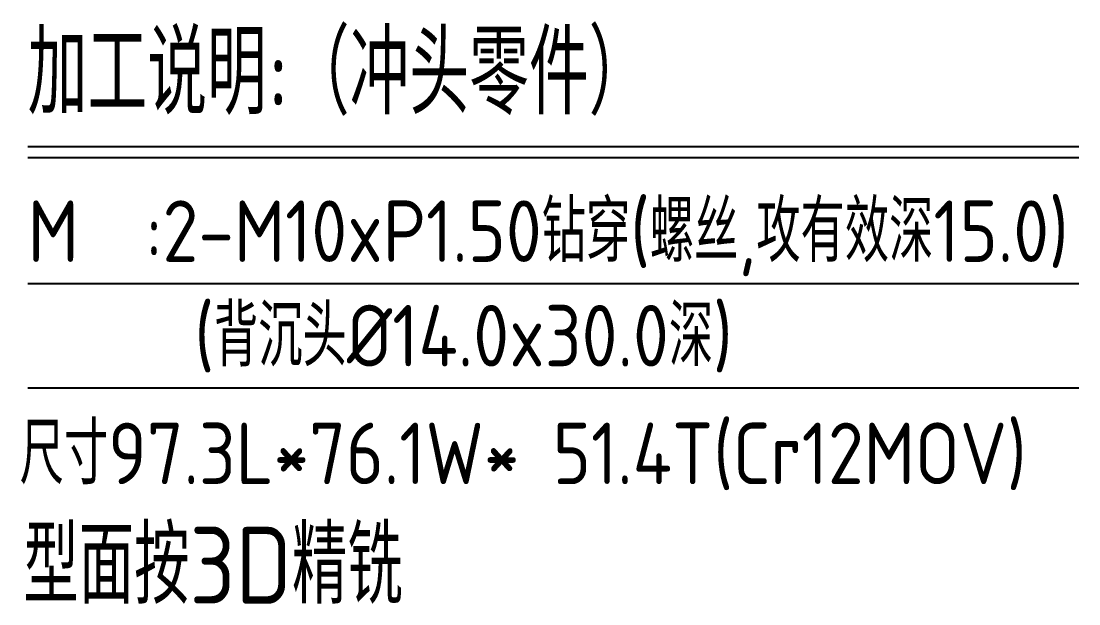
# Model space of a CAD drawing. Header units: millimetres. Extents: x 107797 to 108294, y 9317 to 9593.
# Drawn here: x 108067.9 to 108191.8, y 9357.4 to 9425.6 of the extents above; entities that cross this region are included whole.
import ezdxf

# ---------------------------------------------------------------- set-up
doc = ezdxf.new("R2010")
doc.units = ezdxf.units.MM
doc.layers.add('TEXT', color=4, linetype='Continuous')
doc.styles.add('gbenor', font='gbenor.shx', dxfattribs={"bigfont": 'gbcbig.shx'})

msp = doc.modelspace()

# ---------------------------------------------------------------- linework, layer by layer
at = {"layer": 'TEXT', "color": 3, "linetype": 'Continuous'}
for p, q in [((108068.71, 9410.912), (108191.772, 9410.912)), ((108068.71, 9409.652), (108191.772, 9409.652)), ((108068.71, 9394.892), (108191.772, 9394.892)), ((108068.71, 9382.652), (108191.772, 9382.652))]:
    msp.add_line(p, q, dxfattribs=at)

# ---------------------------------------------------------------- texts
at = {"layer": 'TEXT', "color": 4, "style": 'gbenor'}
for s, height, p in [('加工说明:（冲头零件）', 9.72, (108068.71, 9414.692)), ('M  :2-M10xP1.50钻穿(螺丝,攻有效深15.0)', 7.2, (108068.71, 9397.412)), ('     (背沉头%%C14.0x30.0深)', 7.2, (108068.71, 9385.172)), ('尺寸97.3L*76.1W* 51.4T(Cr12MOV)', 7.2, (108067.774, 9371.389))]:
    msp.add_text(s, height=height, dxfattribs=at).set_placement(p)
at = {"layer": 'TEXT', "color": 2, "style": 'gbenor'}
msp.add_text('型面按3D精铣', height=9, dxfattribs=at).set_placement((108068.211, 9357.39))

doc.saveas('drawing.dxf')
